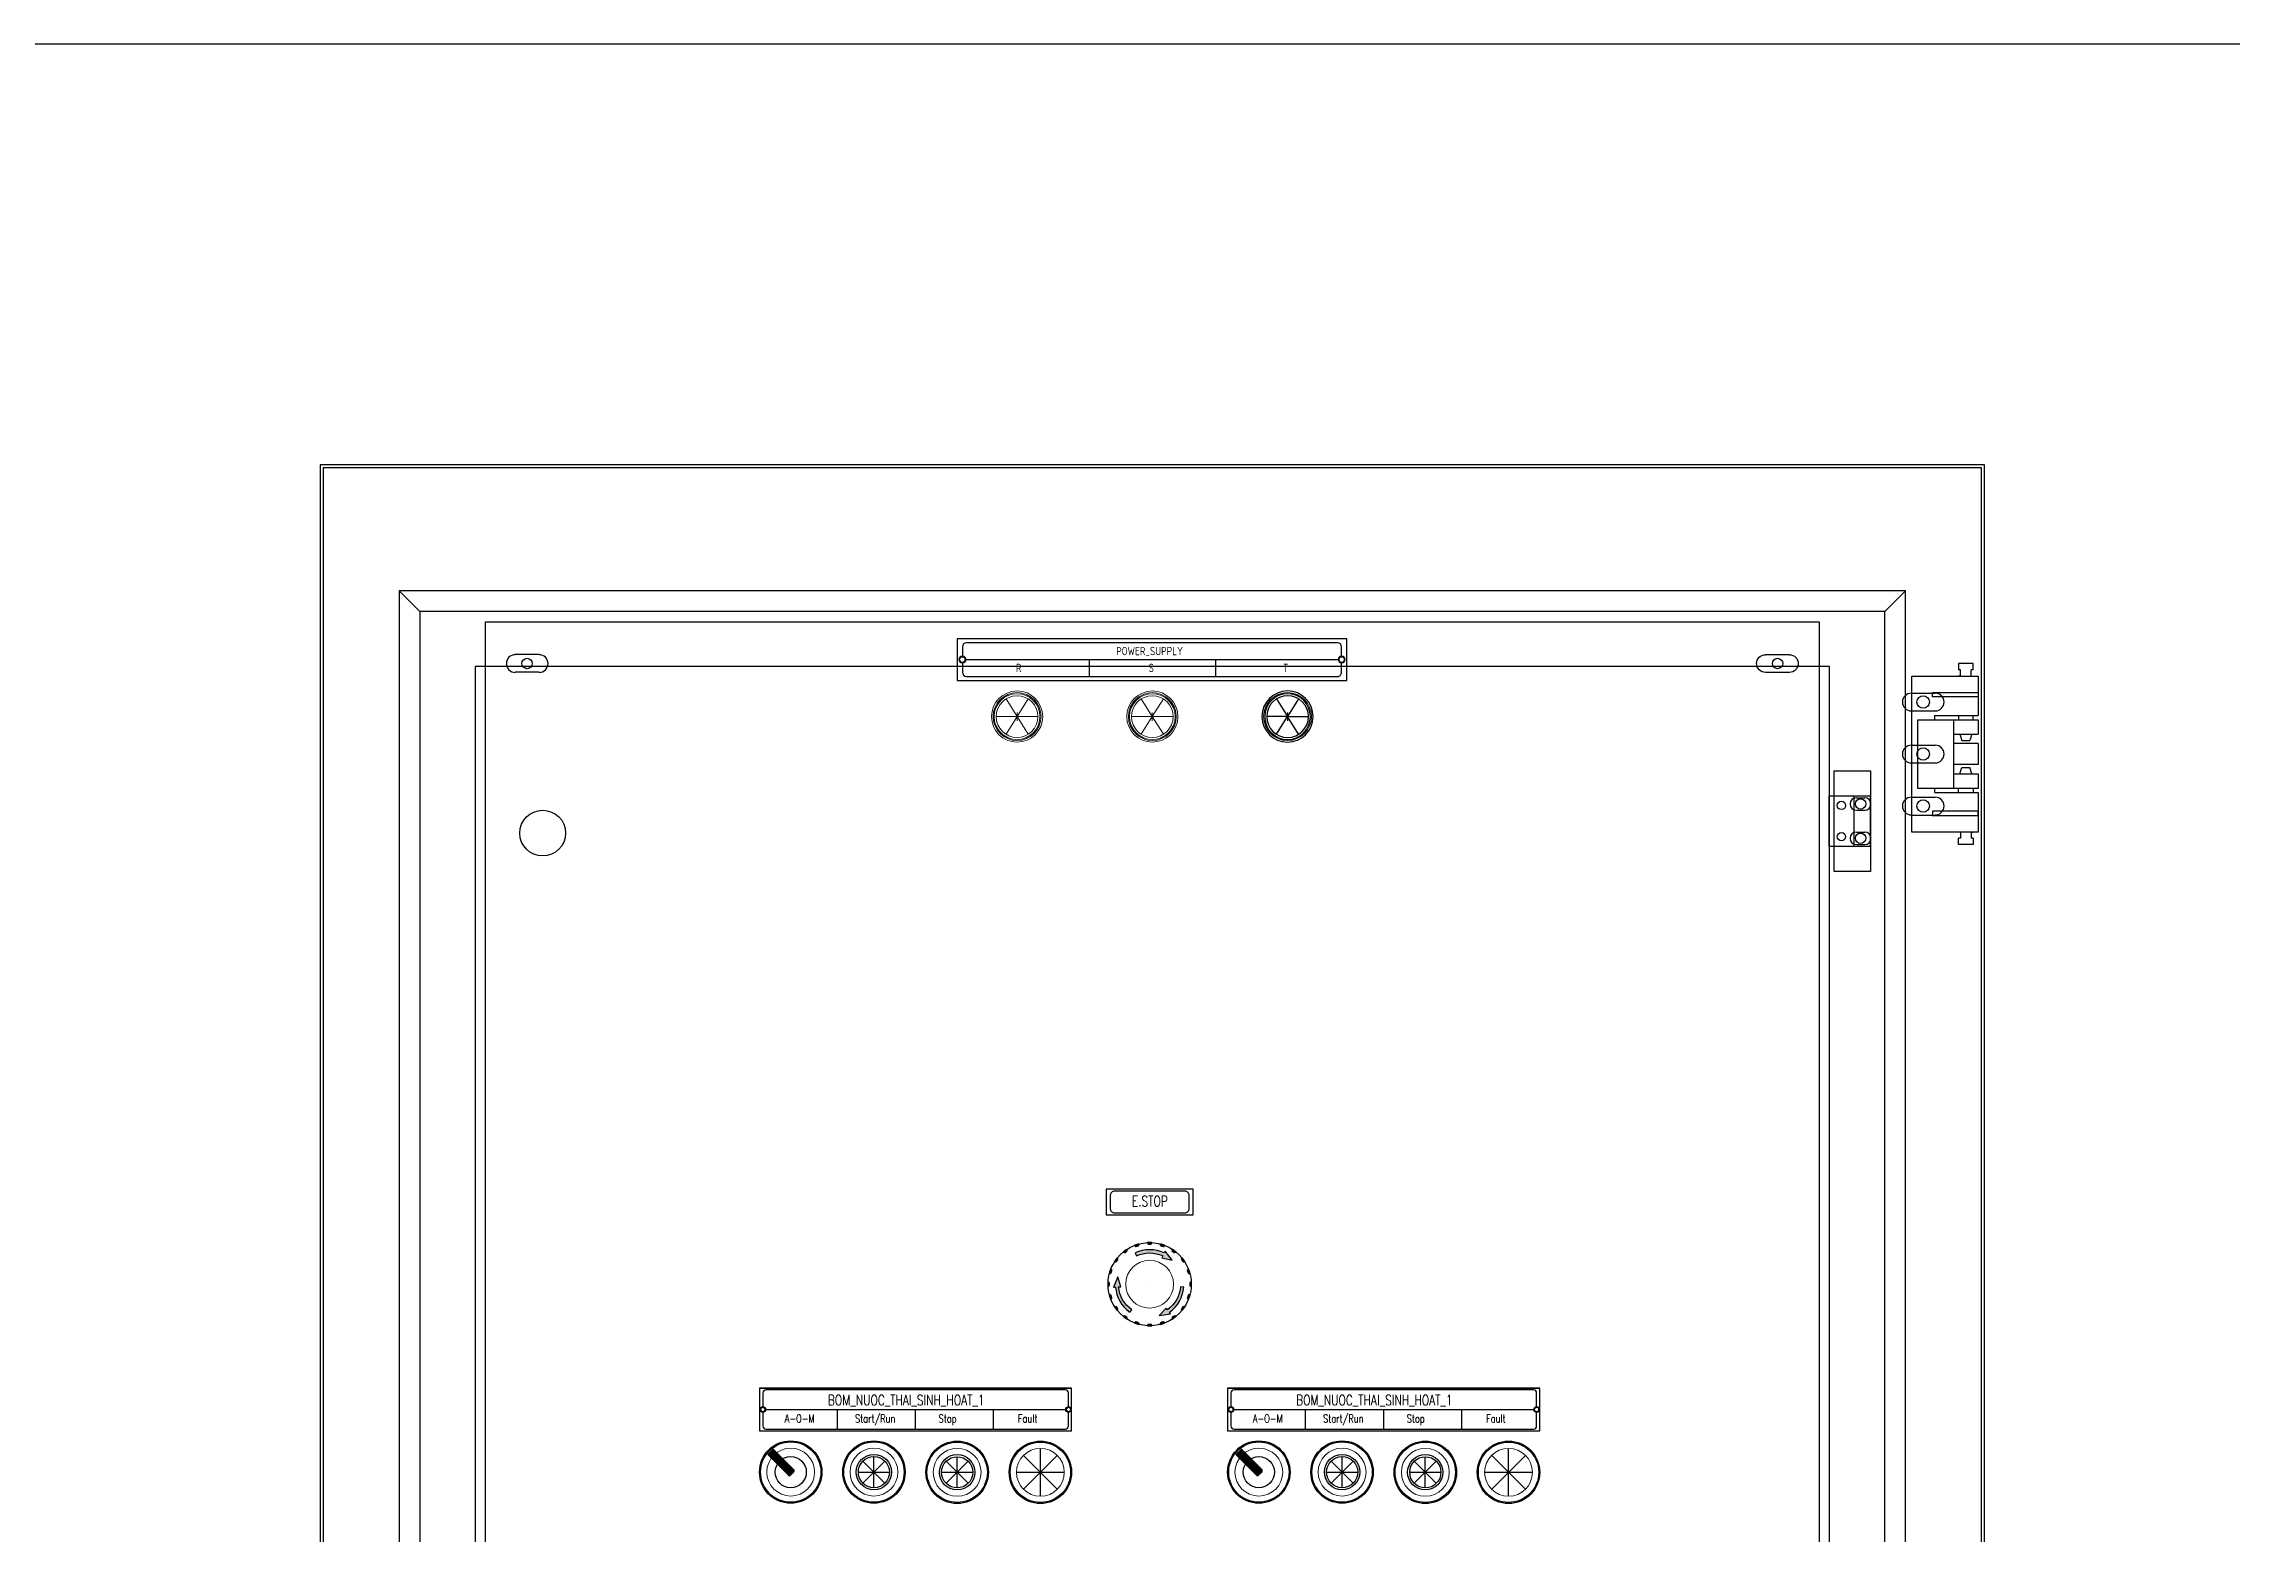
# Model space of a CAD drawing. Header units: millimetres. Extents: x 0 to 3565, y 0 to 2487.
# Drawn here: x 1051 to 2103, y 1771 to 2487 of the extents above; entities that cross this region are included whole.
import ezdxf
from ezdxf.enums import TextEntityAlignment as Align

# ---------------------------------------------------------------- set-up
doc = ezdxf.new("R2010")
doc.units = ezdxf.units.MM
for name, color, linetype, lineweight in [('07', 5, 'Continuous', 5), ('hw_Punch', 5, 'Continuous', 13), ('Visible (ISO)', 7, 'Continuous', 13)]:
    doc.layers.add(name, color=color, linetype=linetype, lineweight=lineweight)
doc.styles.add('hw_Block', font='complex.shx', dxfattribs={"width": 0.75})
doc.styles.add('Tahoma (Input Text)', font='tahoma.ttf')
doc.styles.add('WD_IEC', font='isocp2.shx')

# ---------------------------------------------------------------- blocks, each defined once
blk = doc.blocks.new('khungtenAsean')
at = {"color": 2}
blk.add_lwpolyline([(0, 2055.35), (2906.85, 2055.35), (2906.85, 0), (0, 0)], close=True, dxfattribs=at)
at = {"color": 2, "style": 'Tahoma (Input Text)'}
for tag, p in [('KHACHHANG', (246.29, 81.05)), ('SANPHAM', (894.13, 77.5)), ('THONGTIN', (2136.15, 77.66)), ('THONGTIN', (2136.15, 17.66))]:
    blk.add_attdef(tag, p, '', height=25, dxfattribs=at)
for tag, p in [('SOLUONG', (1816.5, 48.07)), ('KICHTHUOC', (562.34, 16.65)), ('DODAY', (997.09, 16.65)), ('DODAY', (1400.38, 16.65))]:
    blk.add_attdef(tag, text='', height=25, dxfattribs=at).set_placement(p, align=Align.RIGHT)
blk.add_attdef('SO', text='', height=25, dxfattribs=at).set_placement((2853.12, 47.22), align=Align.CENTER)
blk = doc.blocks.new('A$C143B6121')
at = {"color": 2}
for p, q in [((3.2, 8.5), (14.7, 8.5)), ((3.2, 0), (14.7, 0))]:
    blk.add_line(p, q, dxfattribs=at)
for centre, start, end in [((3.2, 4.3), 90, 270), ((14.7, 4.3), 270, 90)]:
    blk.add_arc(centre, 4.25, start, end, dxfattribs=at)
blk = doc.blocks.new('CUM DEN BAO PHA')
for p, q in [((1068.7, 3502.3), (1068.7, 3482.3)), ((1256, 3502.3), (1068.7, 3502.3)), ((1256, 3482.3), (1256, 3502.3)), ((1071.2, 3498.4), (1071.2, 3494)), ((1072.5, 3492.3), (1252.2, 3492.3)), ((1251.5, 3500.4), (1073.2, 3500.4)), ((1132.2, 3492.3), (1132.2, 3484.2)), ((1192.9, 3492.3), (1192.9, 3484.2)), ((1192.9, 3492.3), (1192.9, 3484.2)), ((1192.9, 3492.3), (1192.9, 3484.2)), ((1253.5, 3494), (1253.5, 3498.4)), ((1068.7, 3482.3), (1256, 3482.3)), ((1071.2, 3490.6), (1071.2, 3486.2)), ((1073.2, 3484.2), (1251.5, 3484.2)), ((1253.5, 3486.2), (1253.5, 3490.6))]:
    blk.add_line(p, q)
at = {"color": 3}
for p, q in [((1222.2, 3473.4), (1227.5, 3464.9)), ((1232.8, 3473.4), (1227.5, 3464.9)), ((1227.5, 3464.9), (1217.5, 3464.9)), ((1222.2, 3456.4), (1227.5, 3464.9)), ((1227.5, 3466.9), (1227.5, 3462.9)), ((1232.8, 3456.4), (1227.5, 3464.9)), ((1227.5, 3464.9), (1237.5, 3464.9))]:
    blk.add_line(p, q, dxfattribs=at)
for centre, major_axis, start_param, end_param in [((1071.2, 3492.3), (-0.95, 0.95), 3.926991, 10.210176), ((1073.2, 3498.4), (1.41, 1.41), 0.785398, 2.356194), ((1251.5, 3498.4), (1.41, 1.41), 5.497787, 7.068583), ((1253.5, 3492.3), (-0.95, 0.95), 3.926991, 10.210176), ((1073.2, 3486.2), (-1.41, 1.41), 0.785398, 2.356194), ((1251.5, 3486.2), (-1.41, 1.41), 2.356194, 3.926991)]:
    blk.add_ellipse(centre, major_axis=major_axis, ratio=1, start_param=start_param, end_param=end_param)
for major_axis, start_param, end_param in [((-0.1, 12.3), 4.70457, 10.987755), ((7.78, 7.78), 5.497787, 11.780972), ((7.09, 7.09), 5.497787, 11.780972)]:
    blk.add_ellipse((1227.5, 3464.9), major_axis=major_axis, ratio=1, start_param=start_param, end_param=end_param, dxfattribs=at)
at = {"layer": '07', "color": 1, "linetype": 'Continuous', "lineweight": 5, "ltscale": 3}
for p, q in [((1092.2, 3473.4), (1097.5, 3464.9)), ((1102.8, 3473.4), (1097.5, 3464.9)), ((1097.5, 3464.9), (1087.5, 3464.9)), ((1092.2, 3456.4), (1097.5, 3464.9)), ((1097.5, 3466.9), (1097.5, 3462.9)), ((1102.8, 3456.4), (1097.5, 3464.9)), ((1097.5, 3464.9), (1107.5, 3464.9))]:
    blk.add_line(p, q, dxfattribs=at)
at = {"layer": '07', "color": 2, "linetype": 'Continuous', "lineweight": 5, "ltscale": 3}
for p, q in [((1157.2, 3473.4), (1162.5, 3464.9)), ((1167.8, 3473.4), (1162.5, 3464.9)), ((1162.5, 3464.9), (1152.5, 3464.9)), ((1157.2, 3456.4), (1162.5, 3464.9)), ((1162.5, 3466.9), (1162.5, 3462.9)), ((1167.8, 3456.4), (1162.5, 3464.9)), ((1162.5, 3464.9), (1172.5, 3464.9))]:
    blk.add_line(p, q, dxfattribs=at)
at = {"layer": '07', "color": 1, "linetype": 'Continuous', "lineweight": 5, "ltscale": 3}
for major_axis, start_param, end_param in [((-0.1, 12.3), 4.70457, 10.987755), ((7.78, 7.78), 5.497787, 11.780972), ((7.09, 7.09), 5.497787, 11.780972)]:
    blk.add_ellipse((1097.5, 3464.9), major_axis=major_axis, ratio=1, start_param=start_param, end_param=end_param, dxfattribs=at)
at = {"layer": '07', "color": 2, "linetype": 'Continuous', "lineweight": 5, "ltscale": 3}
for major_axis, start_param, end_param in [((-0.1, 12.3), 4.70457, 10.987755), ((7.78, 7.78), 5.497787, 11.780972), ((7.09, 7.09), 5.497787, 11.780972)]:
    blk.add_ellipse((1162.5, 3464.9), major_axis=major_axis, ratio=1, start_param=start_param, end_param=end_param, dxfattribs=at)
at = {"layer": 'Visible (ISO)'}
for centre in [(1071.2, 3492.3), (1253.5, 3492.3)]:
    blk.add_ellipse(centre, major_axis=(1.22, 1.22), ratio=1, start_param=5.497787, end_param=11.780972, dxfattribs=at)
at = {"color": 1, "ltscale": 2, "style": 'WD_IEC', "width": 0.9}
blk.add_attdef('R', text='', height=5.2, dxfattribs=at).set_placement((1098.2, 3488.3), align=Align.MIDDLE_CENTER)
at = {"ltscale": 2, "style": 'WD_IEC', "width": 0.9}
blk.add_attdef('POWER_SUPPLY', text='', height=5.2, dxfattribs=at).set_placement((1161.2, 3496.5), align=Align.MIDDLE_CENTER)
at = {"color": 2, "ltscale": 2, "style": 'WD_IEC', "width": 0.9}
blk.add_attdef('S', text='', height=5.2, dxfattribs=at).set_placement((1162, 3488.3), align=Align.MIDDLE_CENTER)
at = {"color": 3, "ltscale": 2, "style": 'WD_IEC', "width": 0.9}
blk.add_attdef('T', text='', height=5.2, dxfattribs=at).set_placement((1225.2, 3488.3), align=Align.MIDDLE_CENTER)
blk = doc.blocks.new('*U460')
for points in [[(-16.8, 10.9), (-16.6, 10.8, 0.391326), (-15.9, 10.9, 0.013206), (-15.3, 11.8, 0.391326), (-15.4, 12.4), (-15.5, 12.6, 0.026186)], [(-12.6, 15.5), (-12.4, 15.4, 0.391326), (-11.8, 15.3, 0.013206), (-10.9, 15.9, 0.391326), (-10.8, 16.6), (-10.9, 16.8, 0.026186)], [(-7.2, 18.7), (-7.1, 18.4, 0.391326), (-6.5, 18.1, 0.013206), (-5.4, 18.5, 0.391326), (-5.1, 19.1), (-5.2, 19.3, 0.026186)], [(6.3, 13.6), (5.9, 12.7), (10.8, 11.5), (7.4, 15.9), (7, 15, 0.221695), (-7, 15), (-6.3, 13.6, -0.221695)], [(-1, 20), (-1, 19.7, 0.391326), (-0.5, 19.3, 0.013206), (0.5, 19.3, 0.391326), (1, 19.7), (1, 20, 0.026186)], [(5.2, 19.3), (5.1, 19.1, 0.391326), (5.4, 18.5, 0.013206), (6.5, 18.1, 0.391326), (7.1, 18.4), (7.2, 18.7, 0.026186)], [(10.9, 16.8), (10.8, 16.6, 0.391326), (10.9, 15.9, 0.013206), (11.8, 15.3, 0.391326), (12.4, 15.4), (12.6, 15.5, 0.026186)], [(15.5, 12.6), (15.4, 12.4, 0.391326), (15.3, 11.8, 0.013206), (15.9, 10.9, 0.391326), (16.6, 10.8), (16.8, 10.9, 0.026186)], [(-20, -1), (-19.7, -1, 0.391326), (-19.3, -0.5, 0.013206), (-19.3, 0.5, 0.391326), (-19.7, 1), (-20, 1, 0.026186)], [(-19.3, 5.2), (-19.1, 5.1, 0.391326), (-18.5, 5.4, 0.013206), (-18.1, 6.5, 0.391326), (-18.4, 7.1), (-18.7, 7.2, 0.026186)], [(-14.9, -1.3), (-13.9, -1.2), (-15.3, 3.6), (-17.4, -1.5), (-16.4, -1.4, 0.221695), (-9.5, -13.5), (-8.6, -12.3, -0.221695)], [(18.7, 7.2), (18.4, 7.1, 0.391326), (18.1, 6.5, 0.013206), (18.5, 5.4, 0.391326), (19.1, 5.1), (19.3, 5.2, 0.026186)], [(20, 1), (19.7, 1, 0.391326), (19.3, 0.5, 0.013206), (19.3, -0.5, 0.391326), (19.7, -1), (20, -1, 0.026186)], [(-18.7, -7.2), (-18.4, -7.1, 0.391326), (-18.1, -6.5, 0.013206), (-18.5, -5.4, 0.391326), (-19.1, -5.1), (-19.3, -5.2, 0.026186)], [(8.6, -12.3), (8, -11.5), (4.6, -15.1), (10, -14.3), (9.5, -13.5, 0.221695), (16.4, -1.4), (14.9, -1.3, -0.221695)], [(19.3, -5.2), (19.1, -5.1, 0.391326), (18.5, -5.4, 0.013206), (18.1, -6.5, 0.391326), (18.4, -7.1), (18.7, -7.2, 0.026186)], [(-15.5, -12.6), (-15.4, -12.4, 0.391326), (-15.3, -11.8, 0.013206), (-15.9, -10.9, 0.391326), (-16.6, -10.8), (-16.8, -10.9, 0.026186)], [(-10.9, -16.8), (-10.8, -16.6, 0.391326), (-10.9, -15.9, 0.013206), (-11.8, -15.3, 0.391326), (-12.4, -15.4), (-12.6, -15.5, 0.026186)], [(-5.2, -19.3), (-5.1, -19.1, 0.391326), (-5.4, -18.5, 0.013206), (-6.5, -18.1, 0.391326), (-7.1, -18.4), (-7.2, -18.7, 0.026186)], [(1, -20), (1, -19.7, 0.391326), (0.5, -19.3, 0.013206), (-0.5, -19.3, 0.391326), (-1, -19.7), (-1, -20, 0.026186)], [(7.2, -18.7), (7.1, -18.4, 0.391326), (6.5, -18.1, 0.013206), (5.4, -18.5, 0.391326), (5.1, -19.1), (5.2, -19.3, 0.026186)], [(12.6, -15.5), (12.4, -15.4, 0.391326), (11.8, -15.3, 0.013206), (10.9, -15.9, 0.391326), (10.8, -16.6), (10.9, -16.8, 0.026186)], [(16.8, -10.9), (16.6, -10.8, 0.391326), (15.9, -10.9, 0.013206), (15.3, -11.8, 0.391326), (15.4, -12.4), (15.5, -12.6, 0.026186)]]:
    blk.add_hatch(color=1).paths.add_polyline_path(points)
at = {"color": 1}
for points in [[(-15.9, 10.9, 0.013206), (-15.3, 11.8, 0.391326), (-15.4, 12.4), (-15.5, 12.6, 0.026186), (-16.8, 10.9), (-16.6, 10.8, 0.391326)], [(-11.8, 15.3, 0.013206), (-10.9, 15.9, 0.391326), (-10.8, 16.6), (-10.9, 16.8, 0.026186), (-12.6, 15.5), (-12.4, 15.4, 0.391326)], [(-6.5, 18.1, 0.013206), (-5.4, 18.5, 0.391326), (-5.1, 19.1), (-5.2, 19.3, 0.026186), (-7.2, 18.7), (-7.1, 18.4, 0.391326)], [(7.4, 15.9), (7, 15, 0.221695), (-7, 15), (-6.3, 13.6, -0.221695), (6.3, 13.6), (5.9, 12.7), (10.8, 11.5)], [(-0.5, 19.3, 0.013206), (0.5, 19.3, 0.391326), (1, 19.7), (1, 20, 0.026186), (-1, 20), (-1, 19.7, 0.391326)], [(5.4, 18.5, 0.013206), (6.5, 18.1, 0.391326), (7.1, 18.4), (7.2, 18.7, 0.026186), (5.2, 19.3), (5.1, 19.1, 0.391326)], [(10.9, 15.9, 0.013206), (11.8, 15.3, 0.391326), (12.4, 15.4), (12.6, 15.5, 0.026186), (10.9, 16.8), (10.8, 16.6, 0.391326)], [(15.3, 11.8, 0.013206), (15.9, 10.9, 0.391326), (16.6, 10.8), (16.8, 10.9, 0.026186), (15.5, 12.6), (15.4, 12.4, 0.391326)], [(-19.3, -0.5, 0.013206), (-19.3, 0.5, 0.391326), (-19.7, 1), (-20, 1, 0.026186), (-20, -1), (-19.7, -1, 0.391326)], [(-18.5, 5.4, 0.013206), (-18.1, 6.5, 0.391326), (-18.4, 7.1), (-18.7, 7.2, 0.026186), (-19.3, 5.2), (-19.1, 5.1, 0.391326)], [(-17.4, -1.5), (-16.4, -1.4, 0.221695), (-9.5, -13.5), (-8.6, -12.3, -0.221695), (-14.9, -1.3), (-13.9, -1.2), (-15.3, 3.6)], [(18.1, 6.5, 0.013206), (18.5, 5.4, 0.391326), (19.1, 5.1), (19.3, 5.2, 0.026186), (18.7, 7.2), (18.4, 7.1, 0.391326)], [(19.3, 0.5, 0.013206), (19.3, -0.5, 0.391326), (19.7, -1), (20, -1, 0.026186), (20, 1), (19.7, 1, 0.391326)], [(-18.1, -6.5, 0.013206), (-18.5, -5.4, 0.391326), (-19.1, -5.1), (-19.3, -5.2, 0.026186), (-18.7, -7.2), (-18.4, -7.1, 0.391326)], [(10, -14.3), (9.5, -13.5, 0.221695), (16.4, -1.4), (14.9, -1.3, -0.221695), (8.6, -12.3), (8, -11.5), (4.6, -15.1)], [(18.5, -5.4, 0.013206), (18.1, -6.5, 0.391326), (18.4, -7.1), (18.7, -7.2, 0.026186), (19.3, -5.2), (19.1, -5.1, 0.391326)], [(-15.3, -11.8, 0.013206), (-15.9, -10.9, 0.391326), (-16.6, -10.8), (-16.8, -10.9, 0.026186), (-15.5, -12.6), (-15.4, -12.4, 0.391326)], [(-10.9, -15.9, 0.013206), (-11.8, -15.3, 0.391326), (-12.4, -15.4), (-12.6, -15.5, 0.026186), (-10.9, -16.8), (-10.8, -16.6, 0.391326)], [(-5.4, -18.5, 0.013206), (-6.5, -18.1, 0.391326), (-7.1, -18.4), (-7.2, -18.7, 0.026186), (-5.2, -19.3), (-5.1, -19.1, 0.391326)], [(0.5, -19.3, 0.013206), (-0.5, -19.3, 0.391326), (-1, -19.7), (-1, -20, 0.026186), (1, -20), (1, -19.7, 0.391326)], [(6.5, -18.1, 0.013206), (5.4, -18.5, 0.391326), (5.1, -19.1), (5.2, -19.3, 0.026186), (7.2, -18.7), (7.1, -18.4, 0.391326)], [(11.8, -15.3, 0.013206), (10.9, -15.9, 0.391326), (10.8, -16.6), (10.9, -16.8, 0.026186), (12.6, -15.5), (12.4, -15.4, 0.391326)], [(15.9, -10.9, 0.013206), (15.3, -11.8, 0.391326), (15.4, -12.4), (15.5, -12.6, 0.026186), (16.8, -10.9), (16.6, -10.8, 0.391326)]]:
    blk.add_lwpolyline(points, format="xyb", close=True, dxfattribs=at)
blk.add_circle((0, 0), 20, dxfattribs=at)
at = {"layer": 'Defpoints'}
blk.add_line((0, 0), (0, 0), dxfattribs=at)
at = {"layer": 'hw_Punch'}
blk.add_circle((0, 0), 11.5, dxfattribs=at)
blk = doc.blocks.new('*U463')
at = {"color": 3}
for p, q in [((5.3, 5.3), (-5.3, -5.3)), ((-5.3, 5.3), (5.3, -5.3)), ((0, -7.5), (0, 7.5)), ((-7.5, 0), (7.5, 0))]:
    blk.add_line(p, q, dxfattribs=at)
for radius in [15, 14.5]:
    blk.add_circle((0, 0), radius)
for radius in [8.5, 7.5]:
    blk.add_circle((0, 0), radius, dxfattribs=at)
at = {"layer": 'hw_Punch'}
blk.add_circle((0, 0), 11.5, dxfattribs=at)
blk = doc.blocks.new('*U462')
at = {"color": 1}
for p, q in [((-7.5, 0), (7.5, 0)), ((5.3, 5.3), (-5.3, -5.3)), ((-5.3, 5.3), (5.3, -5.3)), ((0, -7.5), (0, 7.5))]:
    blk.add_line(p, q, dxfattribs=at)
for radius in [15, 14.5]:
    blk.add_circle((0, 0), radius)
for radius in [8.5, 7.5]:
    blk.add_circle((0, 0), radius, dxfattribs=at)
at = {"layer": 'hw_Punch'}
blk.add_circle((0, 0), 11.5, dxfattribs=at)
blk = doc.blocks.new('*U467')
at = {"color": 2}
for p, q in [((0, -11.5), (0, 11.5)), ((-11.5, 0), (11.5, 0)), ((-8.1, -8.1), (8.1, 8.1)), ((8.1, -8.1), (-8.1, 8.1))]:
    blk.add_line(p, q, dxfattribs=at)
for radius in [15, 14.5]:
    blk.add_circle((0, 0), radius)
at = {"layer": 'hw_Punch'}
blk.add_circle((0, 0), 11.5, dxfattribs=at)
blk = doc.blocks.new('*U465')
h = blk.add_hatch(color=1)
h.paths.add_polyline_path([(-1.3, -1.4, 0.414214), (0, -1.4), (1.4, 0, 0.414214), (1.4, 1.3), (-6.7, 9.3, 0.082071), (-9.3, 6.7)])
h.paths.add_polyline_path([(-6.7, 9.3), (-8.4, 11), (-11, 8.4), (-9.3, 6.7, -0.082071)])
at = {"color": 1}
blk.add_lwpolyline([(0, -1.4), (1.4, 0, 0.414214), (1.4, 1.3), (-8.4, 11), (-11, 8.4), (-1.3, -1.4, 0.414214)], format="xyb", close=True, dxfattribs=at)
for radius in [15, 14.5, 7.5]:
    blk.add_circle((0, 0), radius)
at = {"layer": 'hw_Punch'}
blk.add_circle((0, 0), 11.5, dxfattribs=at)
blk = doc.blocks.new('ovan6x10')
at = {"color": 2}
for p, q in [((3, 6), (7, 6)), ((3, 0), (7, 0))]:
    blk.add_line(p, q, dxfattribs=at)
for centre, start, end in [((3, 3), 90, 270), ((7, 3), 270, 90)]:
    blk.add_arc(centre, 3, start, end, dxfattribs=at)
blk = doc.blocks.new('HL036-1-1')
at = {"color": 1}
blk.add_line((9.5, 36.2), (9.5, 12.2), dxfattribs=at)
for points in [[(0, 48.5), (17.5, 48.5), (17.5, 0), (0, 0)], [(-2.5, 12.2), (17.5, 12.2), (17.5, 36.2), (-2.5, 36.2)]]:
    blk.add_lwpolyline(points, close=True, dxfattribs=at)
for centre, radius in [((3.5, 31.8), 2), ((12.7, 32.5), 2.5), ((3.5, 16.8), 2), ((12.7, 16), 2.5)]:
    blk.add_circle(centre, radius, dxfattribs=at)
blk = doc.blocks.new('ovan8.6x18')
at = {"color": 2}
for p, q in [((3.3, 8.5), (14.8, 8.5)), ((3.3, 0), (14.8, 0))]:
    blk.add_line(p, q, dxfattribs=at)
for centre, start, end in [((3.3, 4.3), 90, 270), ((14.8, 4.3), 270, 90)]:
    blk.add_arc(centre, 4.25, start, end, dxfattribs=at)
blk = doc.blocks.new('HL011-1-6')
at = {"color": 1}
for p, q in [((29.5, 81), (22.5, 81)), ((22.5, 81), (22.5, 78)), ((23.5, 78), (22.5, 78)), ((23.5, 75), (22.5, 75)), ((23.5, 75), (23.5, 78)), ((29.5, 78), (28.5, 78)), ((28.5, 75), (28.5, 78)), ((28.5, 75), (29.5, 75)), ((29.5, 78), (29.5, 81)), ((11, 56), (11, 54)), ((11, 56), (32, 56)), ((20, 54), (20, 21)), ((22.5, 56), (22.5, 54)), ((29.5, 54), (29.5, 56)), ((20, 47), (32, 47)), ((32, 42.5), (20, 42.5)), ((23.1, 47), (24, 44)), ((24, 44), (28, 44)), ((28.9, 47), (28, 44)), ((32, 32.5), (20, 32.5)), ((20, 28), (32, 28)), ((23.1, 28), (24, 31)), ((24, 31), (28, 31)), ((28.9, 28), (28, 31)), ((11, 21), (11, 19)), ((11, 19), (32, 19)), ((22.5, 19), (22.5, 21)), ((29.5, 21), (29.5, 19)), ((23.5, 0), (22.5, 0)), ((23.5, 0), (23.5, -3)), ((28.5, 0), (28.5, -3)), ((28.5, 0), (29.5, 0)), ((22.5, -6), (22.5, -3)), ((23.5, -3), (22.5, -3)), ((29.5, -6), (22.5, -6)), ((29.5, -3), (28.5, -3)), ((29.5, -3), (29.5, -6))]:
    blk.add_line(p, q, dxfattribs=at)
for points in [[(32, 19), (32, 0), (0, 0), (0, 75), (32, 75), (32, 56)], [(32, 28), (32, 21), (3, 21), (3, 54), (32, 54), (32, 47)], [(32, 42.5), (32, 32.5)]]:
    blk.add_lwpolyline(points, dxfattribs=at)
for points in [[(10, 67), (32, 67), (32, 65), (10, 65)], [(10, 8), (32, 8), (32, 10), (10, 10)]]:
    blk.add_lwpolyline(points, close=True, dxfattribs=at)
for centre in [(5.5, 62.5), (5.5, 37.5), (5.5, 12.5)]:
    blk.add_circle(centre, 3, dxfattribs=at)

msp = doc.modelspace()

# ---------------------------------------------------------------- linework, layer by layer
at = {"color": 7}
for p, q in [((1222.2, 2224.1), (1232.2, 2214.1)), ((1936.2, 2214.1), (1946.2, 2224.1))]:
    msp.add_line(p, q, dxfattribs=at)
at = {"color": 7, "ltscale": 5}
for p, q in [((1395.4, 1840.8), (1545.4, 1840.8)), ((1620.4, 1840.8), (1770.4, 1840.8))]:
    msp.add_line(p, q, dxfattribs=at)
for p, q in [((1398.3, 1830.6), (1542.6, 1830.6)), ((1432.9, 1821.2), (1432.9, 1830.6)), ((1470.4, 1821.2), (1470.4, 1830.6)), ((1507.9, 1821.2), (1507.9, 1830.7)), ((1545.4, 1821.2), (1545.4, 1830.6)), ((1623.3, 1830.6), (1767.6, 1830.6)), ((1657.9, 1821.2), (1657.9, 1830.6)), ((1695.4, 1821.2), (1695.4, 1830.6)), ((1732.9, 1821.2), (1732.9, 1830.7)), ((1770.4, 1821.2), (1770.4, 1830.6))]:
    msp.add_line(p, q)
at = {"color": 7}
for points in [[(1184.2, 1184.6), (1984.2, 1184.6), (1984.2, 2284.6), (1184.2, 2284.6)], [(1185.7, 1186.1), (1982.7, 1186.1), (1982.7, 2283.1), (1185.7, 2283.1)], [(1222.2, 1222.6), (1946.2, 1222.6), (1946.2, 2224.1), (1222.2, 2224.1)], [(1232.2, 1232.6), (1936.2, 1232.6), (1936.2, 2214.1), (1232.2, 2214.1)]]:
    msp.add_lwpolyline(points, close=True, dxfattribs=at)
at = {"color": 1}
msp.add_lwpolyline([(1263.7, 2209.1), (1904.7, 2209.1), (1904.7, 1237.6), (1263.7, 1237.6)], close=True, dxfattribs=at)
at = {"color": 5}
msp.add_lwpolyline([(1258.7, 1259.1), (1909.7, 1259.1), (1909.7, 2187.6), (1258.7, 2187.6)], close=True, dxfattribs=at)
for points in [[(1562, 1924.1), (1603.9, 1924.1), (1603.9, 1936.5), (1562, 1936.5)], [(1395.4, 1820.4), (1545.4, 1820.4), (1545.4, 1840.8), (1395.4, 1840.8)], [(1620.4, 1820.4), (1770.4, 1820.4), (1770.4, 1840.8), (1620.4, 1840.8)]]:
    msp.add_lwpolyline(points, close=True)
for points in [[(1601.9, 1932.3), (1601.9, 1933.5, 0.414214), (1599.9, 1935.5), (1566, 1935.5, 0.414214), (1564, 1933.5), (1564, 1932.3)], [(1564, 1932.3), (1564, 1927.1, 0.414214), (1566, 1925.1), (1599.9, 1925.1, 0.414214), (1601.9, 1927.1), (1601.9, 1932.3)], [(1543.9, 1832), (1543.9, 1838.5, 0.414214), (1542.4, 1840), (1398.5, 1840, 0.414214), (1397, 1838.5), (1397, 1832)], [(1768.9, 1832), (1768.9, 1838.5, 0.414214), (1767.4, 1840), (1623.5, 1840, 0.414214), (1622, 1838.5), (1622, 1832)], [(1397, 1829.3), (1397, 1822.7, 0.414214), (1398.5, 1821.2), (1542.4, 1821.2, 0.414214), (1543.9, 1822.7), (1543.9, 1829.3)], [(1622, 1829.3), (1622, 1822.7, 0.414214), (1623.5, 1821.2), (1767.4, 1821.2, 0.414214), (1768.9, 1822.7), (1768.9, 1829.3)]]:
    msp.add_lwpolyline(points, format="xyb")
at = {"color": 2}
for centre, radius in [((1283.7, 2189.1), 2.5), ((1884.7, 2189.1), 2.5), ((1291.2, 2107.6), 11)]:
    msp.add_circle(centre, radius, dxfattribs=at)
for centre in [(1397, 1830.6), (1543.9, 1830.6), (1622, 1830.6), (1768.9, 1830.6)]:
    msp.add_circle(centre, 1.35)
at = {"layer": 'hw_Punch'}
for centre in [(1397, 1830.6), (1543.9, 1830.6), (1622, 1830.6), (1768.9, 1830.6)]:
    msp.add_circle(centre, 0.962, dxfattribs=at)
at = {"layer": 'Visible (ISO)'}
for centre, major_axis, end_param in [((1519.2, 2163.6), (0, 11.5), 3.141473), ((1584.2, 2163.6), (0, 11.5), 3.141473), ((1584.2, 2163.6), (0, -11.5), 3.14149), ((1649.2, 2163.6), (0, 11.5), 3.141473)]:
    msp.add_ellipse(centre, major_axis=major_axis, ratio=1, start_param=0, end_param=end_param, dxfattribs=at)
for centre in [(1519.2, 2163.6), (1584.2, 2163.6), (1584.2, 2163.6), (1649.2, 2163.6)]:
    msp.add_ellipse(centre, major_axis=(0, 11.5), ratio=1, dxfattribs=at)

# ---------------------------------------------------------------- block references
at = {"color": 7, "xscale": 1.210000000006402, "yscale": 1.210000000006402, "zscale": 1.210000000006402}
msp.add_blockref('khungtenAsean', (0, 0), dxfattribs=at)
ref = msp.add_blockref('CUM DEN BAO PHA', (421.7, -1301.3))
ref.add_attrib('POWER_SUPPLY', 'POWER_SUPPLY', dxfattribs={"ltscale": 2, "height": 4, "style": 'WD_IEC', "width": 0.9}).set_placement((1582.9, 2195.1), align=Align.MIDDLE_CENTER)
ref.add_attrib('S', 'S', dxfattribs={"ltscale": 2, "height": 4, "style": 'WD_IEC', "width": 0.9}).set_placement((1583.7, 2187), align=Align.MIDDLE_CENTER)
ref.add_attrib('R', 'R', dxfattribs={"ltscale": 2, "height": 4, "style": 'WD_IEC', "width": 0.9}).set_placement((1520, 2187), align=Align.MIDDLE_CENTER)
ref.add_attrib('T', 'T', dxfattribs={"ltscale": 2, "height": 4, "style": 'WD_IEC', "width": 0.9}).set_placement((1648.3, 2187), align=Align.MIDDLE_CENTER)
at = {"color": 7, "rotation": 180}
msp.add_blockref('A$C143B6121', (1292.7, 2193.4), dxfattribs=at)
at = {"color": 7, "xscale": -1, "rotation": 180}
msp.add_blockref('A$C143B6121', (1875.7, 2193.4), dxfattribs=at)
at = {"color": 7}
for name, p in [('HL011-1-6', (1949.2, 2108.1)), ('HL036-1-1', (1911.9, 2089.1)), ('ovan6x10', (1919.6, 2118.6)), ('ovan6x10', (1919.6, 2102.1))]:
    msp.add_blockref(name, p, dxfattribs=at)
at = {"color": 2}
for p in [(1945.7, 2166.3), (1945.7, 2141.3), (1945.7, 2116.3)]:
    msp.add_blockref('ovan8.6x18', p, dxfattribs=at)
for name, p in [('*U460', (1582.9, 1890.8)), ('*U465', (1410.4, 1800.5)), ('*U463', (1450.4, 1800.5)), ('*U462', (1490.4, 1800.4)), ('*U467', (1530.4, 1800.4)), ('*U465', (1635.4, 1800.5)), ('*U463', (1675.4, 1800.5)), ('*U462', (1715.4, 1800.4)), ('*U467', (1755.4, 1800.4))]:
    msp.add_blockref(name, p)

# ---------------------------------------------------------------- texts
at = {"style": 'hw_Block', "width": 0.75}
for s, height, p in [('E.STOP', 5, (1583, 1930.7)), ('A-O-M', 3.85, (1414.7, 1826.2)), ('Start/Run', 3.85, (1451, 1826.2)), ('Stop', 3.85, (1485.8, 1826.2)), ('Fault', 3.85, (1524.3, 1826.2)), ('A-O-M', 3.85, (1639.7, 1826.2)), ('Start/Run', 3.85, (1676, 1826.2)), ('Stop', 3.85, (1710.8, 1826.2)), ('Fault', 3.85, (1749.3, 1826.2))]:
    msp.add_text(s, height=height, dxfattribs=at).set_placement(p, align=Align.MIDDLE_CENTER)
for p in [(1465.9, 1835.1), (1690.9, 1835.1)]:
    msp.add_attdef('BOM_NUOC_THAI_SINH_HOAT_1', text='OAHU-311', height=5, dxfattribs=at).set_placement(p, align=Align.MIDDLE_CENTER)

doc.saveas('drawing.dxf')
